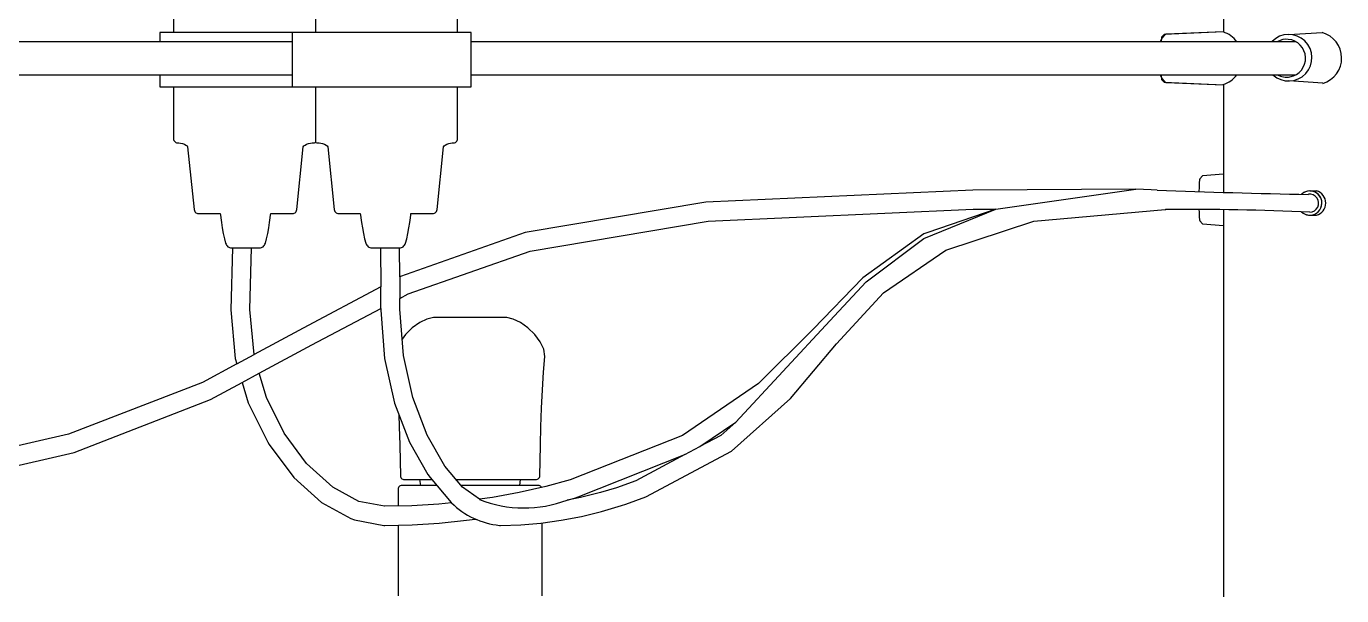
# Model space of a CAD drawing. Header units: millimetres. Extents: x 112 to 8820, y -2365 to 5002.
# Drawn here: x 370.9 to 585.3, y -358.5 to -265.7 of the extents above; entities that cross this region are included whole.
import ezdxf

# ---------------------------------------------------------------- set-up
doc = ezdxf.new("R2010")
doc.units = ezdxf.units.MM

# ---------------------------------------------------------------- blocks, each defined once
blk = doc.blocks.new('2097-30_EL-front')
for p, q in [((-2.267, 44.792), (-2.267, 39.742)), ((-19.375, 41.465), (-19.375, 39.732)), ((-17.06, 41.52), (-17.06, 39.732)), ((-14.746, 39.732), (-14.746, 41.465)), ((-19.54, 39.732), (-19.597, 39.732)), ((-19.597, 39.732), (-19.597, 39.582)), ((-19.424, 39.732), (-19.54, 39.732)), ((-19.254, 39.732), (-19.424, 39.732)), ((-19.039, 39.732), (-19.254, 39.732)), ((-18.787, 39.732), (-19.039, 39.732)), ((-18.51, 39.732), (-18.787, 39.732)), ((-18.219, 39.732), (-18.51, 39.732)), ((-17.928, 39.732), (-18.219, 39.732)), ((-17.648, 39.732), (-17.928, 39.732)), ((-17.393, 39.732), (-17.648, 39.732)), ((-17.435, 38.845), (-17.435, 39.732)), ((-17.173, 39.732), (-17.393, 39.732)), ((-16.998, 39.732), (-17.173, 39.732)), ((-16.876, 39.732), (-16.998, 39.732)), ((-16.811, 39.732), (-16.876, 39.732)), ((-16.808, 39.732), (-16.811, 39.732)), ((-16.755, 39.732), (-16.808, 39.732)), ((-16.503, 39.732), (-16.755, 39.732)), ((-16.226, 39.732), (-16.503, 39.732)), ((-15.935, 39.732), (-16.226, 39.732)), ((-15.644, 39.732), (-15.935, 39.732)), ((-15.364, 39.732), (-15.644, 39.732)), ((-15.109, 39.732), (-15.364, 39.732)), ((-14.889, 39.732), (-15.109, 39.732)), ((-14.714, 39.732), (-14.889, 39.732)), ((-14.592, 39.732), (-14.714, 39.732)), ((-14.527, 39.732), (-14.592, 39.732)), ((-14.524, 39.732), (-14.527, 39.732)), ((-14.524, 38.845), (-14.524, 39.732)), ((-3.229, 39.702), (-3.273, 39.655)), ((-3.23, 39.683), (-3.269, 39.639)), ((-3.199, 39.703), (-3.23, 39.683)), ((-2.267, 39.742), (-3.229, 39.702)), ((-2.267, 39.742), (-3.199, 39.703)), ((-17.435, 39.582), (-32.4, 39.582)), ((-1.084, 39.582), (-14.524, 39.582)), ((-3.293, 39.59), (-3.295, 39.581)), ((-3.269, 39.639), (-3.293, 39.59)), ((-3.277, 39.638), (-3.281, 39.589)), ((-3.281, 39.589), (-3.281, 39.582)), ((-3.273, 39.655), (-3.277, 39.638)), ((-32.4, 39.041), (-17.435, 39.041)), ((-19.597, 39.041), (-19.597, 38.845)), ((-14.524, 39.041), (-1.088, 39.041)), ((-3.295, 39.041), (-3.293, 39.033)), ((-3.293, 39.033), (-3.269, 38.984)), ((-3.281, 39.041), (-3.281, 39.034)), ((-3.281, 39.034), (-3.277, 38.985)), ((-19.597, 38.845), (-19.54, 38.845)), ((-19.54, 38.845), (-19.424, 38.845)), ((-19.424, 38.845), (-19.254, 38.845)), ((-19.375, 38.845), (-19.375, 38.001)), ((-19.254, 38.845), (-19.039, 38.845)), ((-19.039, 38.845), (-18.787, 38.845)), ((-18.787, 38.845), (-18.51, 38.845)), ((-18.51, 38.845), (-18.219, 38.845)), ((-18.219, 38.845), (-17.928, 38.845)), ((-17.928, 38.845), (-17.648, 38.845)), ((-17.648, 38.845), (-17.393, 38.845)), ((-17.393, 38.845), (-17.337, 38.845)), ((-17.337, 38.845), (-16.998, 38.845)), ((-17.06, 38.845), (-17.06, 37.946)), ((-16.998, 38.845), (-16.876, 38.845)), ((-16.876, 38.845), (-16.811, 38.845)), ((-16.811, 38.845), (-16.808, 38.845)), ((-16.808, 38.845), (-16.755, 38.845)), ((-16.755, 38.845), (-16.503, 38.845)), ((-16.503, 38.845), (-16.226, 38.845)), ((-16.226, 38.845), (-16.193, 38.845)), ((-16.193, 38.845), (-15.902, 38.845)), ((-15.902, 38.845), (-15.644, 38.845)), ((-15.644, 38.845), (-15.364, 38.845)), ((-15.364, 38.845), (-15.109, 38.845)), ((-15.109, 38.845), (-14.889, 38.845)), ((-14.889, 38.845), (-14.714, 38.845)), ((-14.746, 38.001), (-14.746, 38.845)), ((-14.714, 38.845), (-14.592, 38.845)), ((-14.592, 38.845), (-14.527, 38.845)), ((-14.527, 38.845), (-14.524, 38.845)), ((-3.277, 38.985), (-3.273, 38.968)), ((-3.273, 38.968), (-3.229, 38.921)), ((-3.269, 38.984), (-3.23, 38.939)), ((-3.23, 38.939), (-3.199, 38.92)), ((-3.229, 38.921), (-2.267, 38.881)), ((-3.199, 38.92), (-2.267, 38.881)), ((-2.267, 38.881), (-2.267, 37.128)), ((-19.375, 38.001), (-19.373, 37.986)), ((-19.373, 37.986), (-19.368, 37.972)), ((-19.368, 37.972), (-19.361, 37.96)), ((-19.361, 37.96), (-19.351, 37.949)), ((-19.351, 37.949), (-19.338, 37.942)), ((-19.338, 37.942), (-19.325, 37.937)), ((-17.08, 37.937), (-17.067, 37.942)), ((-17.067, 37.942), (-17.06, 37.946)), ((-17.06, 37.946), (-17.054, 37.942)), ((-17.054, 37.942), (-17.041, 37.937)), ((-14.796, 37.937), (-14.782, 37.942)), ((-14.782, 37.942), (-14.77, 37.949)), ((-14.77, 37.949), (-14.76, 37.96)), ((-14.76, 37.96), (-14.752, 37.972)), ((-14.752, 37.972), (-14.748, 37.986)), ((-14.748, 37.986), (-14.746, 38.001)), ((-19.325, 37.937), (-19.31, 37.935)), ((-19.31, 37.935), (-19.288, 37.933)), ((-19.288, 37.933), (-19.26, 37.929)), ((-19.26, 37.929), (-19.23, 37.921)), ((-19.23, 37.921), (-19.199, 37.911)), ((-19.199, 37.911), (-19.173, 37.899)), ((-19.173, 37.899), (-19.153, 37.885)), ((-19.153, 37.885), (-19.145, 37.87)), ((-19.145, 37.87), (-19.04, 36.848)), ((-17.365, 36.848), (-17.26, 37.87)), ((-17.26, 37.87), (-17.252, 37.885)), ((-17.252, 37.885), (-17.232, 37.899)), ((-17.232, 37.899), (-17.206, 37.911)), ((-17.206, 37.911), (-17.175, 37.921)), ((-17.175, 37.921), (-17.145, 37.929)), ((-17.145, 37.929), (-17.117, 37.933)), ((-17.117, 37.933), (-17.095, 37.935)), ((-17.095, 37.935), (-17.08, 37.937)), ((-17.041, 37.937), (-17.026, 37.935)), ((-17.026, 37.935), (-17.004, 37.933)), ((-17.004, 37.933), (-16.976, 37.929)), ((-16.976, 37.929), (-16.946, 37.921)), ((-16.946, 37.921), (-16.915, 37.911)), ((-16.915, 37.911), (-16.889, 37.899)), ((-16.889, 37.899), (-16.869, 37.885)), ((-16.869, 37.885), (-16.861, 37.87)), ((-16.861, 37.87), (-16.755, 36.848)), ((-15.081, 36.848), (-14.976, 37.87)), ((-14.976, 37.87), (-14.967, 37.885)), ((-14.967, 37.885), (-14.948, 37.899)), ((-14.948, 37.899), (-14.922, 37.911)), ((-14.922, 37.911), (-14.891, 37.921)), ((-14.891, 37.921), (-14.86, 37.929)), ((-14.86, 37.929), (-14.833, 37.933)), ((-14.833, 37.933), (-14.811, 37.935)), ((-14.811, 37.935), (-14.796, 37.937)), ((-2.656, 37.332), (-2.66, 37.283)), ((-2.652, 37.349), (-2.656, 37.332)), ((-2.608, 37.397), (-2.652, 37.349)), ((-2.267, 37.424), (-2.608, 37.397)), ((-6.351, 37.162), (-10.698, 36.968)), ((-3.696, 37.181), (-6.351, 37.162)), ((-5.976, 36.855), (-3.696, 37.181)), ((-3.443, 37.169), (-3.696, 37.181)), ((-3.348, 37.165), (-3.443, 37.169)), ((-2.663, 37.207), (-2.665, 37.14)), ((-2.66, 37.283), (-2.663, 37.207)), ((-0.859, 37.151, -0.203), (-0.75, 37.151, -0.203)), ((-10.698, 36.968), (-13.644, 36.472)), ((-19.04, 36.848), (-19.036, 36.832)), ((-19.036, 36.832), (-19.03, 36.818)), ((-19.03, 36.818), (-19.021, 36.806)), ((-19.021, 36.806), (-19.01, 36.796)), ((-19.01, 36.796), (-18.997, 36.789)), ((-18.997, 36.789), (-18.983, 36.784)), ((-18.983, 36.784), (-18.967, 36.782)), ((-18.967, 36.782), (-18.936, 36.782)), ((-18.936, 36.782), (-18.872, 36.782)), ((-18.872, 36.782), (-18.779, 36.782)), ((-18.779, 36.782), (-18.661, 36.782)), ((-18.661, 36.782), (-18.615, 36.782)), ((-18.615, 36.782), (-18.612, 36.763)), ((-18.612, 36.763), (-18.605, 36.71)), ((-18.605, 36.71), (-18.595, 36.635)), ((-17.81, 36.635), (-17.8, 36.71)), ((-17.8, 36.71), (-17.793, 36.763)), ((-17.793, 36.763), (-17.79, 36.782)), ((-17.79, 36.782), (-17.758, 36.782)), ((-17.758, 36.782), (-17.638, 36.782)), ((-17.638, 36.782), (-17.542, 36.782)), ((-17.542, 36.782), (-17.475, 36.782)), ((-17.475, 36.782), (-17.44, 36.782)), ((-17.44, 36.782), (-17.438, 36.782)), ((-17.438, 36.782), (-17.422, 36.784)), ((-17.422, 36.784), (-17.408, 36.789)), ((-17.408, 36.789), (-17.395, 36.796)), ((-17.395, 36.796), (-17.384, 36.806)), ((-17.384, 36.806), (-17.375, 36.818)), ((-17.375, 36.818), (-17.369, 36.832)), ((-17.369, 36.832), (-17.365, 36.848)), ((-16.755, 36.848), (-16.752, 36.832)), ((-16.752, 36.832), (-16.746, 36.818)), ((-16.746, 36.818), (-16.737, 36.806)), ((-16.737, 36.806), (-16.726, 36.796)), ((-16.726, 36.796), (-16.713, 36.789)), ((-16.713, 36.789), (-16.699, 36.784)), ((-16.699, 36.784), (-16.683, 36.782)), ((-16.683, 36.782), (-16.652, 36.782)), ((-16.652, 36.782), (-16.588, 36.782)), ((-16.588, 36.782), (-16.495, 36.782)), ((-16.495, 36.782), (-16.377, 36.782)), ((-16.377, 36.782), (-16.331, 36.782)), ((-16.331, 36.782), (-16.328, 36.763)), ((-16.328, 36.763), (-16.321, 36.71)), ((-16.321, 36.71), (-16.31, 36.635)), ((-15.526, 36.635), (-15.516, 36.71)), ((-15.516, 36.71), (-15.509, 36.763)), ((-15.509, 36.763), (-15.506, 36.782)), ((-15.506, 36.782), (-15.474, 36.782)), ((-15.474, 36.782), (-15.354, 36.782)), ((-15.354, 36.782), (-15.258, 36.782)), ((-15.258, 36.782), (-15.191, 36.782)), ((-15.191, 36.782), (-15.155, 36.782)), ((-15.155, 36.782), (-15.153, 36.782)), ((-15.153, 36.782), (-15.138, 36.784)), ((-15.138, 36.784), (-15.124, 36.789)), ((-15.124, 36.789), (-15.111, 36.796)), ((-15.111, 36.796), (-15.1, 36.806)), ((-15.1, 36.806), (-15.091, 36.818)), ((-15.091, 36.818), (-15.085, 36.832)), ((-15.085, 36.832), (-15.081, 36.848)), ((-13.566, 36.171), (-10.665, 36.658)), ((-10.665, 36.658), (-6.343, 36.852)), ((-7.147, 36.373), (-5.976, 36.855)), ((-5.976, 36.855), (-7.082, 36.472)), ((-6.792, 36.188), (-5.353, 36.659)), ((-6.343, 36.852), (-5.976, 36.855)), ((-5.353, 36.659), (-3.214, 36.848)), ((-3.214, 36.848), (-3.207, 36.847)), ((-2.664, 36.849), (-2.663, 36.803)), ((-2.663, 36.803), (-2.66, 36.727)), ((-2.66, 36.727), (-2.656, 36.678)), ((-2.656, 36.678), (-2.652, 36.662)), ((-2.652, 36.662), (-2.608, 36.613)), ((-2.267, 36.847), (-2.267, 36.587)), ((-0.859, 36.754, -0.203), (-0.75, 36.754, -0.203)), ((-18.595, 36.635), (-18.581, 36.547)), ((-18.581, 36.547), (-18.564, 36.455)), ((-18.564, 36.455), (-18.546, 36.37)), ((-17.859, 36.37), (-17.841, 36.455)), ((-17.841, 36.455), (-17.824, 36.547)), ((-17.824, 36.547), (-17.81, 36.635)), ((-16.31, 36.635), (-16.297, 36.547)), ((-16.297, 36.547), (-16.28, 36.455)), ((-16.28, 36.455), (-16.262, 36.37)), ((-13.644, 36.472), (-15.674, 35.758)), ((-15.575, 36.37), (-15.556, 36.455)), ((-15.556, 36.455), (-15.54, 36.547)), ((-15.54, 36.547), (-15.526, 36.635)), ((-7.147, 36.45), (-8.14, 35.737)), ((-7.082, 36.472), (-7.147, 36.45)), ((-2.608, 36.613), (-2.267, 36.587)), ((-2.267, 36.587), (-2.267, 30.535)), ((-18.546, 36.37), (-18.526, 36.301)), ((-18.526, 36.301), (-18.519, 36.284)), ((-18.519, 36.284), (-18.511, 36.268)), ((-18.511, 36.268), (-18.5, 36.254)), ((-18.5, 36.254), (-18.489, 36.242)), ((-18.489, 36.242), (-18.476, 36.233)), ((-18.476, 36.233), (-18.462, 36.228)), ((-18.462, 36.228), (-18.447, 36.226)), ((-17.958, 36.226), (-17.943, 36.228)), ((-17.943, 36.228), (-17.929, 36.233)), ((-17.929, 36.233), (-17.916, 36.242)), ((-17.916, 36.242), (-17.905, 36.254)), ((-17.905, 36.254), (-17.894, 36.268)), ((-17.894, 36.268), (-17.886, 36.284)), ((-17.886, 36.284), (-17.879, 36.301)), ((-17.879, 36.301), (-17.859, 36.37)), ((-16.262, 36.37), (-16.242, 36.301)), ((-16.242, 36.301), (-16.235, 36.284)), ((-16.235, 36.284), (-16.226, 36.268)), ((-16.226, 36.268), (-16.216, 36.254)), ((-16.216, 36.254), (-16.204, 36.242)), ((-16.204, 36.242), (-16.191, 36.233)), ((-16.191, 36.233), (-16.177, 36.228)), ((-16.177, 36.228), (-16.162, 36.226)), ((-15.674, 36.226), (-15.659, 36.228)), ((-15.659, 36.228), (-15.645, 36.233)), ((-15.645, 36.233), (-15.632, 36.242)), ((-15.632, 36.242), (-15.621, 36.254)), ((-15.621, 36.254), (-15.61, 36.268)), ((-15.61, 36.268), (-15.602, 36.284)), ((-15.602, 36.284), (-15.594, 36.301)), ((-15.594, 36.301), (-15.575, 36.37)), ((-8.088, 35.667), (-7.147, 36.373)), ((-18.447, 36.226), (-18.437, 36.226)), ((-18.415, 36.226), (-18.444, 35.211)), ((-18.437, 36.226), (-18.416, 36.226)), ((-18.416, 36.226), (-18.387, 36.226)), ((-18.387, 36.226), (-18.349, 36.226)), ((-18.349, 36.226), (-18.305, 36.226)), ((-18.305, 36.226), (-18.256, 36.226)), ((-18.256, 36.226), (-18.205, 36.226)), ((-18.205, 36.226), (-18.154, 36.226)), ((-18.154, 36.226), (-18.105, 36.226)), ((-18.134, 35.22), (-18.105, 36.226)), ((-18.105, 36.226), (-18.061, 36.226)), ((-18.061, 36.226), (-18.022, 36.226)), ((-18.022, 36.226), (-17.992, 36.226)), ((-17.992, 36.226), (-17.97, 36.226)), ((-17.97, 36.226), (-17.959, 36.226)), ((-17.959, 36.226), (-17.958, 36.226)), ((-16.162, 36.226), (-16.152, 36.226)), ((-16.152, 36.226), (-16.132, 36.226)), ((-16.132, 36.226), (-16.103, 36.226)), ((-16.103, 36.226), (-16.065, 36.226)), ((-16.065, 36.226), (-16.021, 36.226)), ((-16.021, 36.226), (-15.972, 36.226)), ((-16, 36.226), (-15.998, 35.587)), ((-15.972, 36.226), (-15.921, 36.226)), ((-15.921, 36.226), (-15.87, 36.226)), ((-15.87, 36.226), (-15.821, 36.226)), ((-15.821, 36.226), (-15.777, 36.226)), ((-15.777, 36.226), (-15.738, 36.226)), ((-15.738, 36.226), (-15.708, 36.226)), ((-15.708, 36.226), (-15.686, 36.226)), ((-15.689, 35.751), (-15.691, 36.226)), ((-15.686, 36.226), (-15.675, 36.226)), ((-15.675, 36.226), (-15.674, 36.226)), ((-15.549, 35.473), (-13.566, 36.171)), ((-7.804, 35.49), (-6.792, 36.188)), ((-15.998, 35.587), (-17.265, 34.915)), ((-15.996, 35.236), (-15.998, 35.587)), ((-15.674, 35.758), (-15.689, 35.751)), ((-15.689, 35.751), (-15.687, 35.4)), ((-8.14, 35.737), (-8.952, 34.896)), ((-8.678, 35.033), (-8.088, 35.667)), ((-15.687, 35.4), (-15.549, 35.473)), ((-15.686, 35.222), (-15.687, 35.4)), ((-8.57, 34.659), (-7.804, 35.49)), ((-18.444, 35.211), (-18.368, 34.422)), ((-18.063, 34.485), (-18.134, 35.22)), ((-17.119, 34.641), (-15.996, 35.236)), ((-15.996, 35.236), (-15.996, 35.209)), ((-15.996, 35.209), (-15.937, 34.421)), ((-15.63, 34.472), (-15.686, 35.222)), ((-15.364, 35.006), (-15.484, 34.919)), ((-15.246, 35.064), (-15.364, 35.006)), ((-15.141, 35.086), (-15.246, 35.064)), ((-15.137, 35.086), (-15.141, 35.086)), ((-15.096, 35.086), (-15.137, 35.086)), ((-15.02, 35.086), (-15.096, 35.086)), ((-14.914, 35.086), (-15.02, 35.086)), ((-14.785, 35.086), (-14.914, 35.086)), ((-14.641, 35.086), (-14.785, 35.086)), ((-14.491, 35.086), (-14.641, 35.086)), ((-14.344, 35.086), (-14.491, 35.086)), ((-14.209, 35.086), (-14.344, 35.086)), ((-14.096, 35.086), (-14.209, 35.086)), ((-14.011, 35.086), (-14.096, 35.086)), ((-13.959, 35.086), (-14.011, 35.086)), ((-13.944, 35.086), (-13.959, 35.086)), ((-13.839, 35.064), (-13.944, 35.086)), ((-13.72, 35.006), (-13.839, 35.064)), ((-13.6, 34.919), (-13.72, 35.006)), ((-10.213, 33.385), (-8.678, 35.033)), ((-17.265, 34.915), (-18.063, 34.485)), ((-15.594, 34.812), (-15.65, 34.738)), ((-15.484, 34.919), (-15.594, 34.812)), ((-13.489, 34.812), (-13.6, 34.919)), ((-13.398, 34.693), (-13.489, 34.812)), ((-8.952, 34.896), (-9.844, 34.014)), ((-17.977, 34.179), (-17.119, 34.641)), ((-13.339, 34.57), (-13.398, 34.693)), ((-13.324, 34.452), (-13.339, 34.57)), ((-9.321, 33.769), (-8.57, 34.659)), ((-18.342, 34.334), (-18.902, 34.032)), ((-18.368, 34.422), (-18.342, 34.334)), ((-18.342, 34.334), (-18.063, 34.485)), ((-15.937, 34.421), (-15.775, 33.695)), ((-15.477, 33.785), (-15.63, 34.472)), ((-13.344, 34.196), (-13.324, 34.452)), ((-18.254, 34.029), (-17.977, 34.179)), ((-17.862, 33.783), (-17.977, 34.179)), ((-13.361, 33.912), (-13.344, 34.196)), ((-18.902, 34.032), (-21.085, 33.186)), ((-18.772, 33.75), (-18.254, 34.029)), ((-18.254, 34.029), (-18.157, 33.696)), ((-13.376, 33.612), (-13.361, 33.912)), ((-9.844, 34.014), (-11.082, 33.167)), ((-20.995, 32.888), (-18.772, 33.75)), ((-18.157, 33.696), (-17.841, 33.06)), ((-17.573, 33.202), (-17.862, 33.783)), ((-15.775, 33.695), (-15.532, 33.058)), ((-15.244, 33.174), (-15.477, 33.785)), ((-10.283, 32.909), (-9.321, 33.769)), ((-15.703, 33.506), (-15.696, 33.309)), ((-13.387, 33.309), (-13.376, 33.612)), ((-15.696, 33.309), (-15.687, 33.016)), ((-13.396, 33.016), (-13.387, 33.309)), ((-10.796, 32.986), (-10.213, 33.385)), ((-10.213, 33.385), (-10.458, 33.166)), ((-21.085, 33.186), (-24.321, 32.452)), ((-17.841, 33.06), (-17.816, 33.018)), ((-17.816, 33.018), (-17.417, 32.482)), ((-17.206, 32.71), (-17.573, 33.202)), ((-15.687, 33.016), (-15.681, 32.746)), ((-15.532, 33.058), (-15.231, 32.529)), ((-14.956, 32.669), (-15.244, 33.174)), ((-13.401, 32.746), (-13.396, 33.016)), ((-11.082, 33.167), (-12.91, 32.442)), ((-10.458, 33.166), (-10.796, 32.986)), ((-24.263, 32.146), (-20.995, 32.888)), ((-12.781, 32.166), (-11.041, 32.856)), ((-11.041, 32.856), (-11.841, 32.43)), ((-11.678, 32.167), (-10.283, 32.909)), ((-11.041, 32.856), (-10.796, 32.986)), ((-16.778, 32.324), (-17.206, 32.71)), ((-15.681, 32.746), (-15.678, 32.512)), ((-14.667, 32.325), (-14.956, 32.669)), ((-13.404, 32.512), (-13.401, 32.746)), ((-17.417, 32.482), (-16.966, 32.075)), ((-15.678, 32.512), (-15.676, 32.497)), ((-15.676, 32.497), (-15.671, 32.483)), ((-15.671, 32.483), (-15.663, 32.471)), ((-15.663, 32.471), (-15.652, 32.461)), ((-15.652, 32.461), (-15.639, 32.453)), ((-15.639, 32.453), (-15.625, 32.449)), ((-15.625, 32.449), (-15.609, 32.447)), ((-15.609, 32.447), (-15.602, 32.447)), ((-15.602, 32.447), (-15.529, 32.447)), ((-15.529, 32.447), (-15.393, 32.447)), ((-15.393, 32.447), (-15.163, 32.447)), ((-15.365, 32.447), (-15.352, 32.354)), ((-15.231, 32.529), (-15.192, 32.481)), ((-15.192, 32.481), (-14.849, 32.074)), ((-14.77, 32.447), (-13.719, 32.447)), ((-13.732, 32.354), (-13.719, 32.447)), ((-13.719, 32.447), (-13.592, 32.447)), ((-13.592, 32.447), (-13.5, 32.447)), ((-13.5, 32.447), (-13.473, 32.447)), ((-13.473, 32.447), (-13.458, 32.449)), ((-13.458, 32.449), (-13.443, 32.453)), ((-13.443, 32.453), (-13.431, 32.461)), ((-13.431, 32.461), (-13.42, 32.471)), ((-13.42, 32.471), (-13.412, 32.483)), ((-13.412, 32.483), (-13.406, 32.497)), ((-13.406, 32.497), (-13.404, 32.512)), ((-12.91, 32.442), (-13.306, 32.336)), ((-11.841, 32.43), (-12.158, 32.316)), ((-16.354, 32.093), (-16.778, 32.324)), ((-15.715, 32.303), (-15.716, 32.288)), ((-15.716, 32.288), (-15.716, 32.017)), ((-15.71, 32.317), (-15.715, 32.303)), ((-15.702, 32.329), (-15.71, 32.317)), ((-15.692, 32.339), (-15.702, 32.329)), ((-15.68, 32.347), (-15.692, 32.339)), ((-15.666, 32.352), (-15.68, 32.347)), ((-15.651, 32.354), (-15.666, 32.352)), ((-15.609, 32.354), (-15.651, 32.354)), ((-15.52, 32.354), (-15.609, 32.354)), ((-15.388, 32.354), (-15.52, 32.354)), ((-15.219, 32.354), (-15.388, 32.354)), ((-15.085, 32.354), (-15.219, 32.354)), ((-14.571, 32.354), (-14.691, 32.354)), ((-14.39, 32.126), (-14.667, 32.325)), ((-14.34, 32.354), (-14.571, 32.354)), ((-14.177, 32.157), (-14.39, 32.126)), ((-14.117, 32.354), (-14.34, 32.354)), ((-13.741, 32.237), (-14.177, 32.157)), ((-13.912, 32.354), (-14.117, 32.354)), ((-13.736, 32.354), (-13.912, 32.354)), ((-13.306, 32.336), (-13.741, 32.237)), ((-13.594, 32.354), (-13.736, 32.354)), ((-13.494, 32.354), (-13.594, 32.354)), ((-13.44, 32.354), (-13.494, 32.354)), ((-13.434, 32.354), (-13.44, 32.354)), ((-13.419, 32.352), (-13.434, 32.354)), ((-13.405, 32.347), (-13.419, 32.352)), ((-13.393, 32.339), (-13.405, 32.347)), ((-13.383, 32.329), (-13.393, 32.339)), ((-13.377, 32.32), (-13.383, 32.329)), ((-12.744, 32.157), (-12.958, 32.115)), ((-12.843, 32.146), (-12.781, 32.166)), ((-12.419, 32.237), (-12.744, 32.157)), ((-12.158, 32.316), (-12.419, 32.237)), ((-12.005, 32.049), (-11.678, 32.167)), ((-16.966, 32.075), (-16.488, 31.815)), ((-15.939, 32.013), (-16.354, 32.093)), ((-15.929, 32.013), (-15.939, 32.013)), ((-15.489, 32.022), (-15.929, 32.013)), ((-15.051, 32.049), (-15.489, 32.022)), ((-14.844, 32.07), (-15.051, 32.049)), ((-14.849, 32.074), (-14.844, 32.07)), ((-12.958, 32.115), (-12.843, 32.146)), ((-12.401, 31.929), (-12.074, 32.028)), ((-12.074, 32.028), (-12.005, 32.049)), ((-16.488, 31.815), (-16.427, 31.794)), ((-16.427, 31.794), (-15.95, 31.702)), ((-15.487, 31.712), (-15.045, 31.739)), ((-15.045, 31.739), (-14.603, 31.784)), ((-14.603, 31.784), (-14.457, 31.805)), ((-14.457, 31.805), (-14.419, 31.794)), ((-13.717, 31.712), (-13.387, 31.739)), ((-13.387, 31.739), (-13.058, 31.784)), ((-13.368, 30.556), (-13.368, 31.741)), ((-13.058, 31.784), (-12.729, 31.847)), ((-12.729, 31.847), (-12.401, 31.929)), ((-15.95, 31.702), (-15.93, 31.702)), ((-15.93, 31.702), (-15.487, 31.712)), ((-15.716, 31.707), (-15.716, 30.556)), ((-14.062, 31.702), (-14.046, 31.702)), ((-14.046, 31.702), (-13.717, 31.712))]:
    blk.add_line(p, q)
at = {"extrusion": (-1.04654e-19, -0.001462, 0.999999)}
for p, q in [((-1.202, 39.7, 0.084), (-0.656, 39.731, 0.084)), ((-0.647, 38.904, 0.083), (-1.202, 38.942, 0.084))]:
    blk.add_line(p, q, dxfattribs=at)
for centre, radius, start, end in [((-2.412, 39.312), 0.453, 36.4386, 71.397), ((-1.202, 39.321, 0.084), 0.379, 227.481, 135.6176), ((-0.769, 39.316), 0.43, 286.476, 74.7834), ((-1.237, 39.313, 0.084), 0.309, 84.7144, 117.7177), ((-1.237, 39.313, 0.084), 0.309, 280.425, 84.7144), ((-2.412, 39.312), 0.453, 288.603, 323.3073), ((-1.237, 39.313, 0.084), 0.309, 241.2393, 280.425), ((1.429, 162.106), 125.033, 267.81056, 268.94142), ((-0.859, 36.953, -0.203), 0.198, 224.8723, 133.4051), ((-0.859, 36.953, -0.203), 0.198, 233.0518, 120.991), ((-0.859, 36.952), 0.145, 270, 98.7552), ((-0.805, 36.953, -0.203), 0.206, 285.4166, 74.5834), ((-2.774, -5.917), 42.766, 87.4338, 90.581), ((-13.946, 32.963), 1.266, 224.8548, 264.7543), ((-13.661, 33.946), 1.961, 248.1629, 290.9788)]:
    blk.add_arc(centre, radius, start, end)

msp = doc.modelspace()

# ---------------------------------------------------------------- block references
at = {"color": 0, "xscale": 10, "yscale": 10, "zscale": 10}
msp.add_blockref('2097-30_EL-front', (588.69, -664.02), dxfattribs=at)

doc.saveas('drawing.dxf')
